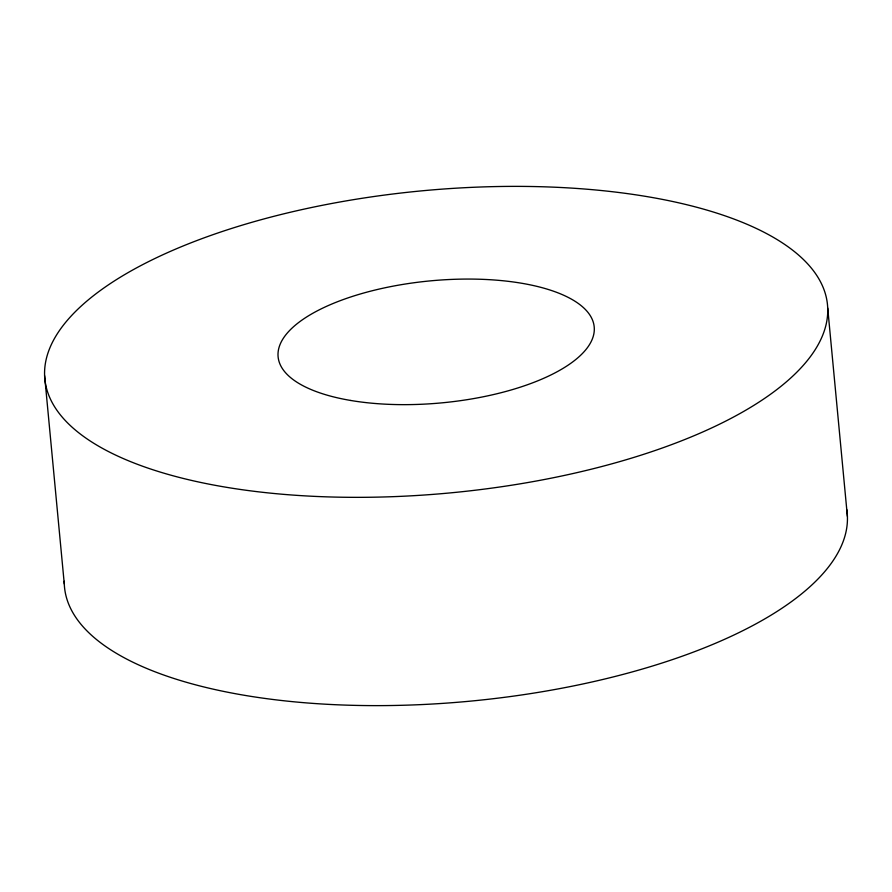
<?xml version="1.0" encoding="UTF-8"?>
<svg xmlns="http://www.w3.org/2000/svg" width="892" height="892" viewBox="0 0 892 892"><rect width="100%" height="100%" fill="white"/><g stroke="black" fill="none" stroke-linecap="round" stroke-linejoin="round"><path stroke-width="1.34" d="M827.709 308.03A393.082 151.696 -5.4 0 1 245.646 490.199A393.082 151.696 -5.4 0 1 235.12 227.337A393.082 151.696 -5.4 0 1 827.709 308.03L847.4 516.323M44.6 375.677L64.291 583.97M846.731 509.544A393.082 151.696 -5.4 0 1 467.196 701.435A393.082 151.696 -5.4 0 1 64.246 581.238M350.69 400.463A158.743 61.258 -5.4 0 0 594.128 332.069A158.743 61.258 -5.4 0 0 363.646 293.033A158.743 61.258 -5.4 0 0 350.69 400.463"/></g></svg>
